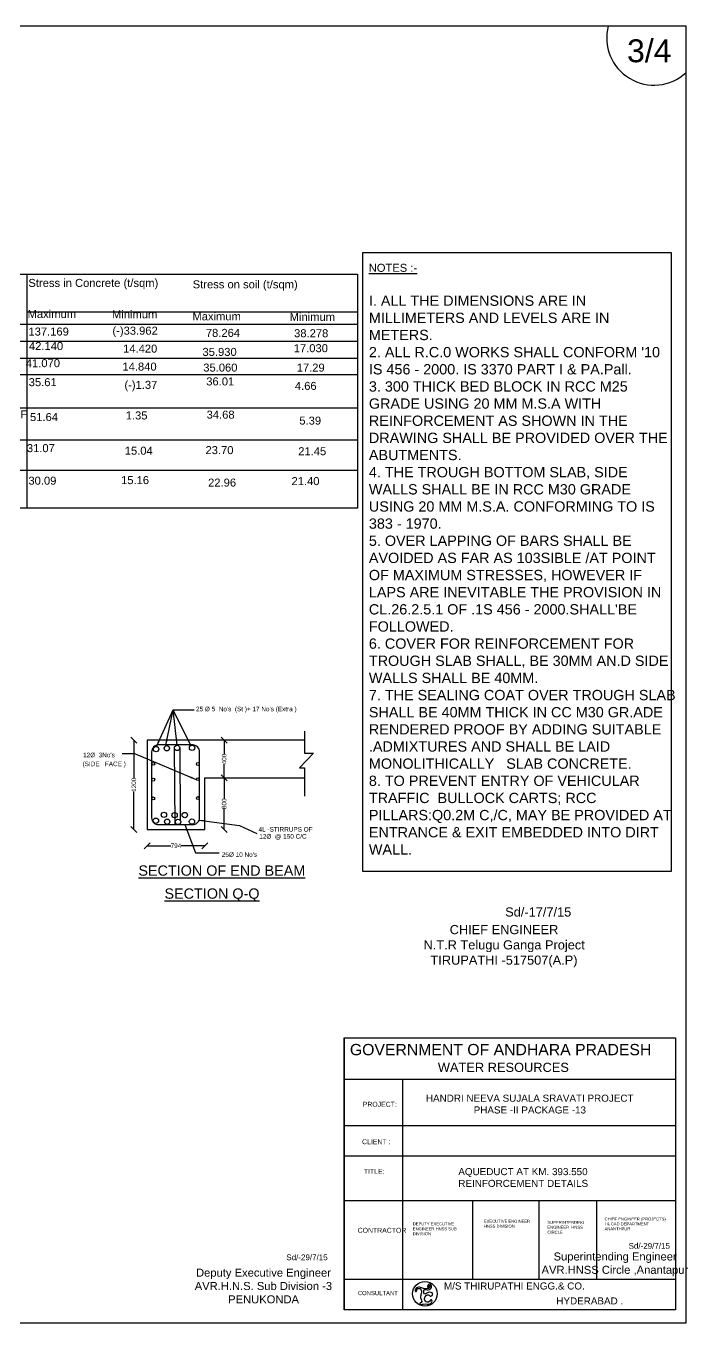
# Model space of a CAD drawing. Header units: millimetres. Extents: x 16051 to 23905, y 9578 to 15253.
# Drawn here: x 21010 to 23905, y 9578 to 15253 of the extents above; entities that cross this region are included whole.
import ezdxf

# ---------------------------------------------------------------- set-up
doc = ezdxf.new("R2010")
doc.units = ezdxf.units.MM
doc.header["$MEASUREMENT"] = 0
for name, color, linetype in [('DIMENSION', 2, 'Continuous'), ('DIMENSIONS', 7, 'Continuous'), ('DRAWING', 7, 'Continuous'), ('TEXT', 7, 'Continuous')]:
    doc.layers.add(name, color=color, linetype=linetype)
doc.styles.get("Standard").update_dxf_attribs({"font": 'arial.ttf', "height": 20})
doc.dimstyles.get("Standard").update_dxf_attribs({"dimtxt": 20, "dimasz": 26, "dimexe": 0.18, "dimexo": 0.0625, "dimgap": 0.09, "dimtad": 0, "dimdec": 0, "dimzin": 0, "dimdsep": 46, "dimtxsty": 'Standard', "dimblk": 'OBLIQUE', "dimcen": 0.09, "dimse1": 1, "dimse2": 1, "dimadec": 0, "dimazin": 0, "dimtfac": 1, "dimtdec": 0, "dimtofl": 0, "dimtmove": 0, "dimatfit": 3, "dimfxl": 1, "dimtolj": 1, "dimtzin": 0, "dimarcsym": 0})

# ---------------------------------------------------------------- blocks, each defined once
blk = doc.blocks.new('_Oblique')
at = {"color": 0, "linetype": 'ByBlock', "lineweight": -2}
blk.add_line((-0.5, -0.5), (0.5, 0.5), dxfattribs=at)
blk = doc.blocks.new('*D38')
at = {"layer": 'Defpoints', "color": 0}
for p in [(21539.7, 12128.6), (21481.8, 11737.6), (21539.7, 11737.6)]:
    blk.add_point(p, dxfattribs=at)
at = {"layer": 'DIMENSION', "color": 0, "lineweight": -2}
for p, q in [((21481.8, 12128.6), (21481.8, 11962.1)), ((21481.8, 11737.6), (21481.8, 11904.1))]:
    blk.add_line(p, q, dxfattribs=at)
at = {"layer": 'DIMENSION', "color": 0, "lineweight": -2, "xscale": 26, "yscale": 26, "zscale": 26}
for p, rotation in [((21481.8, 12128.6), 90), ((21481.8, 11737.6), 270)]:
    blk.add_blockref('_Oblique', p, dxfattribs=dict(at, rotation=rotation))
at = {"layer": 'DIMENSION', "color": 0, "insert": (21481.8, 11933.1), "char_height": 20, "attachment_point": 5, "rotation": 90}
blk.add_mtext('\\A1;1200', dxfattribs=at)
blk = doc.blocks.new('*D39')
at = {"layer": 'Defpoints', "color": 0}
for p in [(21539.7, 11737.6), (21792.1, 11737.6), (21792.1, 11666.3)]:
    blk.add_point(p, dxfattribs=at)
at = {"layer": 'DIMENSION', "color": 0, "lineweight": -2}
for p, q in [((21539.7, 11666.3), (21643.8, 11666.3)), ((21792.1, 11666.3), (21688, 11666.3))]:
    blk.add_line(p, q, dxfattribs=at)
at = {"layer": 'DIMENSION', "color": 0, "lineweight": -2, "xscale": 26, "yscale": 26, "zscale": 26, "rotation": 180}
blk.add_blockref('_Oblique', (21539.7, 11666.3), dxfattribs=at)
at = {"layer": 'DIMENSION', "color": 0, "lineweight": -2, "xscale": 26, "yscale": 26, "zscale": 26}
blk.add_blockref('_Oblique', (21792.1, 11666.3), dxfattribs=at)
at = {"layer": 'DIMENSION', "color": 0, "insert": (21665.9, 11666.3), "char_height": 20, "attachment_point": 5}
blk.add_mtext('\\A1;794', dxfattribs=at)
blk = doc.blocks.new('*D40')
at = {"layer": 'Defpoints', "color": 0}
for p in [(21792.1, 11963.1), (21876.6, 11963.1), (21792.1, 11737.6)]:
    blk.add_point(p, dxfattribs=at)
at = {"layer": 'DIMENSION', "color": 0, "lineweight": -2}
for p, q in [((21876.6, 11963.1), (21876.6, 11872.5)), ((21876.6, 11737.6), (21876.6, 11828.2))]:
    blk.add_line(p, q, dxfattribs=at)
at = {"layer": 'DIMENSION', "color": 0, "lineweight": -2, "xscale": 26, "yscale": 26, "zscale": 26}
for p, rotation in [((21876.6, 11963.1), 90), ((21876.6, 11737.6), 270)]:
    blk.add_blockref('_Oblique', p, dxfattribs=dict(at, rotation=rotation))
at = {"layer": 'DIMENSION', "color": 0, "insert": (21876.6, 11850.4), "char_height": 20, "attachment_point": 5, "rotation": 90}
blk.add_mtext('\\A1;800', dxfattribs=at)
blk = doc.blocks.new('*D41')
at = {"layer": 'Defpoints', "color": 0}
for p in [(21876.6, 12128.6), (21876.6, 11963.1), (21876.6, 11963.1)]:
    blk.add_point(p, dxfattribs=at)
at = {"layer": 'DIMENSION', "color": 0, "lineweight": -2}
for p, q in [((21876.6, 12128.6), (21876.6, 12068.4)), ((21876.6, 11963.1), (21876.6, 12023.3))]:
    blk.add_line(p, q, dxfattribs=at)
at = {"layer": 'DIMENSION', "color": 0, "lineweight": -2, "xscale": 26, "yscale": 26, "zscale": 26}
for p, rotation in [((21876.6, 12128.6), 90), ((21876.6, 11963.1), 270)]:
    blk.add_blockref('_Oblique', p, dxfattribs=dict(at, rotation=rotation))
at = {"layer": 'DIMENSION', "color": 0, "insert": (21876.6, 12045.8), "char_height": 20, "attachment_point": 5, "rotation": 90}
blk.add_mtext('\\A1;400', dxfattribs=at)

msp = doc.modelspace()

# ---------------------------------------------------------------- linework, layer by layer
at = {"layer": 'DIMENSION', "color": 0}
for points in [[(22482.8, 14262.1), (23831.4, 14262.1), (23831.4, 11553.3), (22482.8, 11553.3)], [(20418, 14166.7), (22460.3, 14166.7), (22460.3, 13143.3), (20418, 13143.3)]]:
    msp.add_lwpolyline(points, close=True, dxfattribs=at)
for points in [[(21013.6, 14166.7), (21013.6, 13143.3)], [(21013.6, 14002), (22460.3, 14002)], [(20418, 13947.7), (22460.3, 13947.7)], [(20418, 13873.9), (22460.3, 13873.9)], [(20418, 13800.1), (22460.3, 13800.1)], [(20418, 13727.7), (22460.3, 13727.7)], [(20418, 13582.3), (22460.3, 13582.3)], [(20418, 13443), (22460.3, 13443)], [(20418, 13309.3), (22460.3, 13309.3)]]:
    msp.add_lwpolyline(points, dxfattribs=at)
msp.add_arc((23756.3, 15201), 206.9, 165.4326, 312.3061, dxfattribs=at)
at = {"layer": 'DIMENSIONS', "color": 0}
for points in [[(22401, 10826.2), (22401, 9635.6)], [(23850.6, 10643.8), (22401, 10643.8)], [(22655.9, 10643.8), (22655.9, 9635.6)], [(23850.6, 10440.8), (22401, 10440.8)], [(23850.6, 10307.8), (22401, 10307.8)], [(23850.6, 10113.5), (22401, 10113.5)], [(22963.1, 10113.5), (22963.1, 9768.1)], [(23252.2, 10113.5), (23252.2, 9768.1)], [(23504.8, 10113.5), (23504.8, 9768.1)], [(23850.6, 9768.1), (22401, 9768.1)]]:
    msp.add_lwpolyline(points, dxfattribs=at)
msp.add_lwpolyline([(22401, 10826.2), (23850.6, 10826.2), (23850.6, 9635.6), (22401, 9635.6)], close=True, dxfattribs=at)
msp.add_circle((22754.4, 9706.3), 53.9, dxfattribs=at)
msp.add_spline([(22722.4, 9728.8), (22720.3, 9726.4), (22717.9, 9717.1), (22713.4, 9716.7), (22717.3, 9731.9), (22734.6, 9733.9), (22770.1, 9730), (22777, 9739.2), (22772.8, 9744.4), (22771.2, 9737), (22766.3, 9735.8), (22767.9, 9745.3), (22772, 9748.9), (22781, 9746.3), (22781.2, 9730.3), (22764, 9723.7), (22753.1, 9725.7), (22751.7, 9705.7), (22769, 9711.5), (22788.6, 9705.8), (22780.7, 9695.5), (22769.9, 9701.5), (22753.5, 9690), (22756.4, 9674.5), (22772.1, 9671.5), (22783.2, 9680.4), (22785.7, 9673.8), (22779, 9663.6), (22747.3, 9661.3), (22732.6, 9662.2), (22732.3, 9665.7), (22738, 9668.4), (22739.9, 9678.5), (22736.4, 9686.4), (22737, 9702.9), (22738.3, 9722.5), (22733.9, 9728.8), (22722.4, 9728.8)], degree=3, dxfattribs=at)
at = {"layer": 'DRAWING', "color": 0}
msp.add_lwpolyline([(23895.6, 9578.2), (16050.9, 9578.2), (16050.9, 15253.1), (23895.6, 15253.1)], close=True, dxfattribs=at)
for points in [[(22227.2, 12167.8), (22227.2, 12071.4), (22267.7, 12071.4), (22205.9, 12008), (22227.2, 12008), (22227.2, 11883.9)], [(22227.2, 12128.6), (21539.7, 12128.6), (21539.7, 11737.6), (21792.1, 11737.6), (21792.1, 11963.1), (22227.2, 11963.1)], [(21662.8, 11758.7), (21658.9, 12094.3)], [(21682.4, 12094.5), (21683.9, 11778.2)]]:
    msp.add_lwpolyline(points, dxfattribs=at)
msp.add_lwpolyline([(21589.2, 11758.7), (21739, 11758.7, 0.414214), (21769, 11788.7), (21769, 12077.3, 0.414214), (21739, 12107.3), (21589.2, 12107.3, 0.414214), (21559.2, 12077.3), (21559.2, 11788.7, 0.414214)], format="xyb", close=True, dxfattribs=at)
for centre, radius in [((21579, 12089.2), 11.7), ((21625.9, 12093), 11.7), ((21670.7, 12094.5), 11.7), ((21736.2, 12094.9), 11.7), ((21566.6, 12024.8), 6.3), ((21761.7, 12024.1), 6.3), ((21566.6, 11955.6), 6.3), ((21761.7, 11957.5), 6.3), ((21566.6, 11873.5), 6.3), ((21761.7, 11875.1), 6.3), ((21613.1, 11801.6), 11.7), ((21659.8, 11800.1), 11.7), ((21704.5, 11800.7), 11.7), ((21578.4, 11776.1), 11.7), ((21627.5, 11771.6), 11.7), ((21674.8, 11770.8), 11.7), ((21735.9, 11771.9), 11.7)]:
    msp.add_circle(centre, radius, dxfattribs=at)

# ---------------------------------------------------------------- texts
at = {"layer": 'DIMENSION', "color": 0}
for s, height, p in [('3/4', 100, (23638.2, 15094.3)), ('%%UNOTES :-', 35, (22508.7, 14177.4)), ('137.169', 35, (21020.8, 13898.6)), ('(-)33.962', 35, (21388.1, 13902.4)), ('78.264', 35, (21796.6, 13892.8)), ('38.278', 35, (22182.5, 13891.2)), ('42.140', 35, (21023.1, 13835.2)), ('14.420', 35, (21434.7, 13823.8)), ('17.030', 35, (22180.8, 13825.8)), ('41.070', 35, (21009.3, 13760.2)), ('35.930', 35, (21781.9, 13809.5)), ('14.840', 35, (21431.8, 13745.3)), ('35.060', 35, (21785.2, 13740.9)), ('17.29', 35, (22193.9, 13740.9)), ('35.61', 35, (21022, 13677.2)), ('(-)1.37', 35, (21440.5, 13665.3)), ('36.01', 35, (21798.3, 13680.4)), ('4.66', 35, (22185.8, 13660.8)), ('1.35', 35, (21446.3, 13531.5)), ('34.68', 35, (21799.9, 13535.1)), ('51.64', 35, (21027.7, 13524.5)), ('5.39', 35, (22205.4, 13508.9)), ('31.07', 35, (21013.9, 13388.5)), ('15.04', 35, (21442, 13377.3)), ('23.70', 35, (21795, 13379.9)), ('21.45', 35, (22200.5, 13375)), ('30.09', 35, (21020.8, 13246.2)), ('15.16', 35, (21425.9, 13248.6)), ('21.40', 35, (22171, 13244.3)), ('22.96', 35, (21806.4, 13237.8))]:
    msp.add_text(s, height=height, dxfattribs=at).set_placement(p)
at = {"layer": 'DIMENSION', "color": 0, "attachment_point": 1}
for s, insert, char_height, width in [("I. ALL THE DIMENSIONS ARE IN MILLIMETERS AND LEVELS ARE IN METERS. \\P2. ALL R.C.0 WORKS SHALL CONFORM '10 IS 456 - 2000. IS 3370 PART I & PA.Pall. \\P3. 300 THICK BED BLOCK IN RCC M25 GRADE USING 20 MM M.S.A WITH REINFORCEMENT AS SHOWN IN THE DRAWING SHALL BE PROVIDED OVER THE ABUTMENTS. \\P4. THE TROUGH BOTTOM SLAB, SIDE WALLS SHALL BE IN RCC M30 GRADE USING 20 MM M.S.A. CONFORMING TO IS 383 - 1970. \\P5. OVER LAPPING OF BARS SHALL BE AVOIDED AS FAR AS 103SIBLE /AT POINT OF MAXIMUM STRESSES, HOWEVER IF LAPS ARE INEVITABLE THE PROVISION IN CL.26.2.5.1 OF .1S 456 - 2000.SHALL'BE FOLLOWED. \\P6. COVER FOR REINFORCEMENT FOR TROUGH SLAB SHALL, BE 30MM AN.D SIDE WALLS SHALL BE 40MM. \\P7. THE SEALING COAT OVER TROUGH SLAB SHALL BE 40MM THICK IN CC M30 GR.ADE RENDERED PROOF BY ADDING SUITABLE .ADMIXTURES AND SHALL BE LAID MONOLITHICALLY   SLAB CONCRETE. \\P8. TO PREVENT ENTRY OF VEHICULAR TRAFFIC  BULLOCK CARTS; RCC PILLARS:Q0.2M C,/C, MAY BE PROVIDED AT ENTRANCE & EXIT EMBEDDED INTO DIRT WALL. ", (22509.4, 14073.6), 45, 1339.825), ('\\pi25.229;Deputy Executive Engineer  \\P\\pi19.428;AVR.H.N.S. Sub Division -3 \\P\\pi165.56;PENUKONDA ', (21728.5, 9816.2), 35, 637.15)]:
    msp.add_mtext(s, dxfattribs=dict(at, insert=insert, char_height=char_height, width=width))
at = {"layer": 'DIMENSIONS', "color": 0}
for s, height, p in [('Sd/-17/7/15', 40, (23105.4, 11356.7)), ('PROJECT:', 21.6, (22482.5, 10524.6)), ('CLIENT :', 21.6, (22479.6, 10360.8)), ('TITLE:', 21.6, (22487.3, 10231.3)), ('CONTRACTOR ', 21.598, (22460.3, 9973.2)), ('Sd/-29/7/15', 25, (22148.6, 9853.3)), ('Sd/-29/7/15', 25, (23645.1, 9903.3)), ('CONSULTANT ', 18.513, (22461, 9700.2)), ('M/S THIRUPATHI ENGG.& CO.', 30.855, (22837.8, 9725)), ('HYDERABAD .', 30.855, (23329.1, 9659.6))]:
    msp.add_text(s, height=height, dxfattribs=at).set_placement(p)
at = {"layer": 'DIMENSIONS', "color": 0, "attachment_point": 1}
for s, insert, char_height, width in [('\\pi177.31;CHIEF ENGINEER \\P\\pi62.907;N.T.R Telugu Ganga Project \\P\\pi93.344;TIRUPATHI -517507(A.P)', (22685.5, 11319.6), 40, 826.17), ('\\pi59.527;{\\H1.3333x;GOVERNMENT OF ANDHARA PRADESH  \\P\\pi207.22;}^I^I^I{\\H1.0833x;WATER RESOURCES }', (22366.8, 10799.3), 37.026, 1427.98), ('\\pi87.728;HANDRI NEEVA SUJALA SRAVATI PROJECT  \\P\\pi296.57;PHASE -II PACKAGE -13', (22671.1, 10577.4), 30.855, 1078.922), ('AQUEDUCT AT KM. 393.550 \\PREINFORCEMENT DETAILS ', (22900.5, 10256.2), 30.855, 1078.922), ('DEPUTY EXECUTIVE ENGINEER HNSS SUB DIVISION ', (22701.4, 10018.8), 12.959, 202.201), ('EXECUTIVE ENGINEER HNSS DIVISION ', (23012.2, 10030), 12.959, 202.201), ('SUPERINTENDING ENGINEER  HNSS CIRCLE  ', (23290.1, 10025.3), 12.959, 161.944), ('CHIEF ENGINEER (PROJECTS) I & CAD DEPARTMENT  ANANTHPUR ', (23540, 10039.9), 12.959, 267.58), ('\\pi64.568;Superintending Engineer  \\P\\pi11.936;AVR.HNSS Circle ,Anantapur ', (23252.5, 9887), 35, 665.857)]:
    msp.add_mtext(s, dxfattribs=dict(at, insert=insert, char_height=char_height, width=width))
at = {"layer": 'TEXT', "color": 0}
for s, height, p in [('Stress in Concrete (t/sqm)', 35, (21020.8, 14111.3)), ('Stress on soil (t/sqm)', 35, (21739.1, 14105.2)), ('Maximum', 35, (21017.3, 13975.4)), ('Minimum', 35, (21386.1, 13974.1)), ('Maximum', 35, (21737.9, 13965.1)), ('Minimum', 35, (22163, 13962.8)), ('WING AT JUNCTION OF ', 35, (20464.2, 13536.4)), ("25 Ø 5  No's  (St )+ 17 No's (Extra )", 20, (21753.6, 12254.8)), ('(SIDE   FACE )', 20, (21257.4, 12014.6)), ("12Ø  3No's", 20, (21259.7, 12053.6)), ('4L -STIRRUPS OF', 20, (22027.1, 11728.4)), ('12Ø  @ 150 C/C', 20, (22030.3, 11697.5)), ("25Ø 10 No's", 20, (21866.3, 11617.9)), ('%%USECTION OF END BEAM', 45, (21501.6, 11535.4)), ('%%USECTION Q-Q', 45, (21615.7, 11434.7))]:
    msp.add_text(s, height=height, dxfattribs=at).set_placement(p)

# ---------------------------------------------------------------- dimensions: what is measured, and where the dimension line sits
at = {"layer": 'DIMENSION', "color": 0}
for base, p1, p2, text, picture, middle in [((21481.8, 11737.6), (21539.7, 12128.6), (21539.7, 11737.6), '1200', '*D38', (21481.8, 11933.1)), ((21876.6, 11963.1), (21876.6, 12128.6), (21876.6, 11963.1), '400', '*D41', (21876.6, 12045.8)), ((21876.6, 11963.1), (21792.1, 11737.6), (21792.1, 11963.1), '800', '*D40', (21876.6, 11850.4))]:
    dim = msp.add_linear_dim(base=base, p1=p1, p2=p2, angle=90, text=text, dimstyle='Standard', dxfattribs=at)
    dim.commit()
    dim.dimension.update_dxf_attribs({"geometry": picture, "text_midpoint": middle})
dim = msp.add_linear_dim(base=(21792.1, 11666.3), p1=(21539.7, 11737.6), p2=(21792.1, 11737.6), text='794', dimstyle='Standard', dxfattribs=at)
dim.commit()
dim.dimension.update_dxf_attribs({"geometry": '*D39', "text_midpoint": (21665.9, 11666.3)})

# ---------------------------------------------------------------- leaders
at = {"layer": 'TEXT', "color": 0}
for points in [[(21580.2, 12100.2), (21653.4, 12260.8), (21745.6, 12260.8)], [(21621.8, 12106.5), (21653.4, 12260.8)], [(21670.7, 12106.2), (21653.4, 12260.8)], [(21731, 12105.4), (21653.4, 12260.8)], [(21755.8, 11955.5), (21485.9, 12068), (21430.7, 12068)], [(21704.9, 11758.7), (21751.7, 11635.1), (21855.1, 11635.1)], [(21767.3, 11778.8), (21944.3, 11754.7), (22019.4, 11720)]]:
    msp.add_leader(points, dimstyle='Standard', override={"dimgap": 0.09, "dimtad": 0}, dxfattribs=at)

doc.saveas('drawing.dxf')
